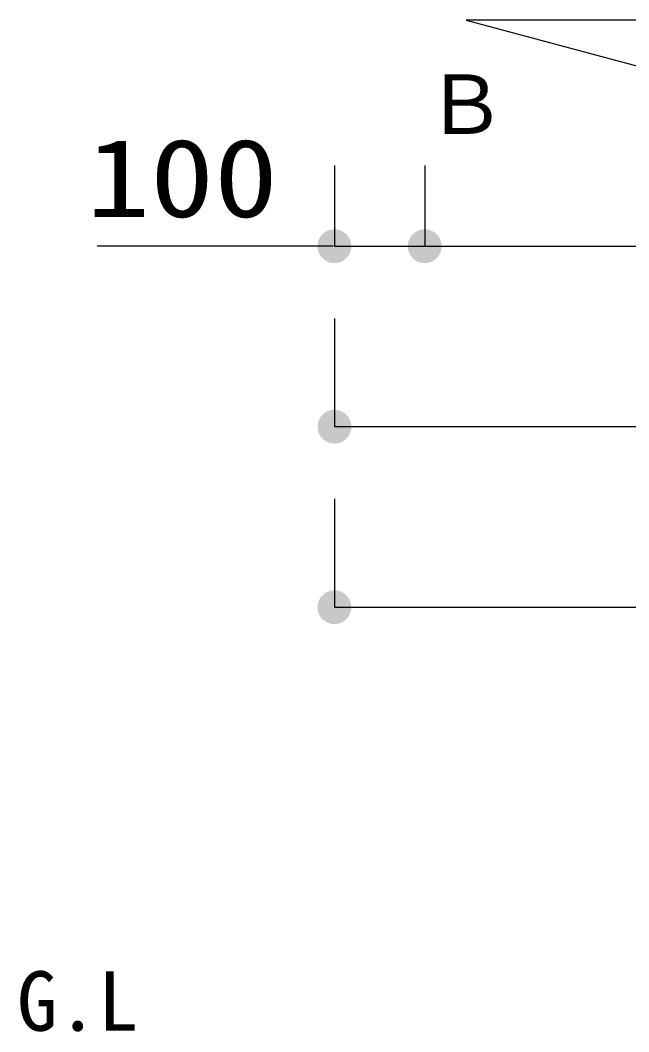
# Model space of a CAD drawing. Units: millimetres, scale not verified. Extents: x -22401 to 8910, y -6308 to 6308.
# Drawn here: x -6165 to -5491, y -1497 to -376 of the extents above; entities that cross this region are included whole.
import ezdxf
from ezdxf.enums import TextEntityAlignment as Align

# ---------------------------------------------------------------- set-up
doc = ezdxf.new("R2010")
doc.units = ezdxf.units.MM
doc.header["$LTSCALE"] = 30
doc.layers.add('0-2_空気管', color=3, linetype='Continuous', lineweight=25)
doc.layers.add('1-4_00クル-フ-6寸法', color=132, linetype='Continuous', lineweight=25)
doc.styles.add('ＭＳ ゴシック', font='')
doc.styles.get('ＭＳ ゴシック').set_extended_font_data('MS Gothic')

msp = doc.modelspace()

# ---------------------------------------------------------------- linework, layer by layer
at = {"layer": '0-2_空気管'}
msp.add_lwpolyline([(-5311.25, -376), (-5671.25, -376), (-5383.25, -453.17)], dxfattribs=at)
at = {"layer": '1-4_00クル-フ-6寸法', "color": 4}
for p, q in [((-5817.18, -536.8), (-5817.18, -626.41)), ((-5717.18, -536.8), (-5717.18, -626.41)), ((-5717.18, -536.8), (-5717.18, -626.41)), ((-5818.68, -626.41), (-6079.89, -626.41)), ((-5817.18, -626.41), (-5717.18, -626.41)), ((-5717.18, -626.41), (-3317.18, -626.41)), ((-5817.18, -706.41), (-5817.18, -826.41)), ((-4937.18, -826.41), (-5817.18, -826.41)), ((-5817.18, -906.41), (-5817.18, -1026.41)), ((-5817.18, -1026.41), (-3217.18, -1026.41))]:
    msp.add_line(p, q, dxfattribs=at)
at = {"layer": '1-4_00クル-フ-6寸法'}
for points in [[(-5817.18, -626.41), (-5833.61, -617.38), (-5832.34, -615.39)], [(-5817.18, -626.41), (-5832.34, -615.39), (-5830.84, -613.58)], [(-5817.18, -626.41), (-5830.84, -613.58), (-5829.13, -611.97)], [(-5817.18, -626.41), (-5829.13, -611.97), (-5827.22, -610.58)], [(-5817.18, -626.41), (-5827.22, -610.58), (-5825.16, -609.45)], [(-5817.18, -626.41), (-5825.16, -609.45), (-5822.97, -608.58)], [(-5817.18, -626.41), (-5822.97, -608.58), (-5820.69, -608)], [(-5817.18, -626.41), (-5820.69, -608), (-5818.35, -607.7)], [(-5817.18, -626.41), (-5818.35, -607.7), (-5816, -607.7)], [(-5817.18, -626.41), (-5816, -607.7), (-5813.66, -608)], [(-5817.18, -626.41), (-5813.66, -608), (-5811.38, -608.58)], [(-5817.18, -626.41), (-5811.38, -608.58), (-5809.19, -609.45)], [(-5817.18, -626.41), (-5809.19, -609.45), (-5807.13, -610.58)], [(-5817.18, -626.41), (-5807.13, -610.58), (-5805.22, -611.97)], [(-5817.18, -626.41), (-5805.22, -611.97), (-5803.51, -613.58)], [(-5817.18, -626.41), (-5803.51, -613.58), (-5802.01, -615.39)], [(-5817.18, -626.41), (-5802.01, -615.39), (-5800.74, -617.38)], [(-5717.18, -626.41), (-5733.61, -617.38), (-5732.34, -615.39)], [(-5717.18, -626.41), (-5733.61, -617.38), (-5732.34, -615.39)], [(-5717.18, -626.41), (-5732.34, -615.39), (-5730.84, -613.58)], [(-5717.18, -626.41), (-5732.34, -615.39), (-5730.84, -613.58)], [(-5717.18, -626.41), (-5730.84, -613.58), (-5729.13, -611.97)], [(-5717.18, -626.41), (-5730.84, -613.58), (-5729.13, -611.97)], [(-5717.18, -626.41), (-5729.13, -611.97), (-5727.22, -610.58)], [(-5717.18, -626.41), (-5729.13, -611.97), (-5727.22, -610.58)], [(-5717.18, -626.41), (-5727.22, -610.58), (-5725.16, -609.45)], [(-5717.18, -626.41), (-5727.22, -610.58), (-5725.16, -609.45)], [(-5717.18, -626.41), (-5725.16, -609.45), (-5722.97, -608.58)], [(-5717.18, -626.41), (-5725.16, -609.45), (-5722.97, -608.58)], [(-5717.18, -626.41), (-5722.97, -608.58), (-5720.69, -608)], [(-5717.18, -626.41), (-5722.97, -608.58), (-5720.69, -608)], [(-5717.18, -626.41), (-5720.69, -608), (-5718.35, -607.7)], [(-5717.18, -626.41), (-5720.69, -608), (-5718.35, -607.7)], [(-5717.18, -626.41), (-5718.35, -607.7), (-5716, -607.7)], [(-5717.18, -626.41), (-5718.35, -607.7), (-5716, -607.7)], [(-5717.18, -626.41), (-5716, -607.7), (-5713.66, -608)], [(-5717.18, -626.41), (-5716, -607.7), (-5713.66, -608)], [(-5717.18, -626.41), (-5713.66, -608), (-5711.38, -608.58)], [(-5717.18, -626.41), (-5713.66, -608), (-5711.38, -608.58)], [(-5717.18, -626.41), (-5711.38, -608.58), (-5709.19, -609.45)], [(-5717.18, -626.41), (-5711.38, -608.58), (-5709.19, -609.45)], [(-5717.18, -626.41), (-5709.19, -609.45), (-5707.13, -610.58)], [(-5717.18, -626.41), (-5709.19, -609.45), (-5707.13, -610.58)], [(-5717.18, -626.41), (-5707.13, -610.58), (-5705.22, -611.97)], [(-5717.18, -626.41), (-5707.13, -610.58), (-5705.22, -611.97)], [(-5717.18, -626.41), (-5705.22, -611.97), (-5703.51, -613.58)], [(-5717.18, -626.41), (-5705.22, -611.97), (-5703.51, -613.58)], [(-5717.18, -626.41), (-5703.51, -613.58), (-5702.01, -615.39)], [(-5717.18, -626.41), (-5703.51, -613.58), (-5702.01, -615.39)], [(-5717.18, -626.41), (-5702.01, -615.39), (-5700.74, -617.38)], [(-5717.18, -626.41), (-5702.01, -615.39), (-5700.74, -617.38)], [(-5817.18, -626.41), (-5835.93, -626.41), (-5835.78, -624.06)], [(-5817.18, -626.41), (-5835.78, -628.76), (-5835.93, -626.41)], [(-5817.18, -626.41), (-5835.78, -624.06), (-5835.34, -621.75)], [(-5817.18, -626.41), (-5835.34, -631.08), (-5835.78, -628.76)], [(-5817.18, -626.41), (-5835.34, -621.75), (-5834.61, -619.51)], [(-5817.18, -626.41), (-5834.61, -633.32), (-5835.34, -631.08)], [(-5817.18, -626.41), (-5834.61, -619.51), (-5833.61, -617.38)], [(-5817.18, -626.41), (-5833.61, -635.45), (-5834.61, -633.32)], [(-5817.18, -626.41), (-5832.34, -637.43), (-5833.61, -635.45)], [(-5817.18, -626.41), (-5830.84, -639.25), (-5832.34, -637.43)], [(-5817.18, -626.41), (-5829.13, -640.86), (-5830.84, -639.25)], [(-5817.18, -626.41), (-5827.22, -642.24), (-5829.13, -640.86)], [(-5817.18, -626.41), (-5825.16, -643.38), (-5827.22, -642.24)], [(-5817.18, -626.41), (-5822.97, -644.25), (-5825.16, -643.38)], [(-5817.18, -626.41), (-5820.69, -644.83), (-5822.97, -644.25)], [(-5817.18, -626.41), (-5818.35, -645.13), (-5820.69, -644.83)], [(-5817.18, -626.41), (-5816, -645.13), (-5818.35, -645.13)], [(-5817.18, -626.41), (-5800.74, -617.38), (-5799.74, -619.51)], [(-5817.18, -626.41), (-5799.74, -619.51), (-5799.01, -621.75)], [(-5817.18, -626.41), (-5799.01, -621.75), (-5798.57, -624.06)], [(-5817.18, -626.41), (-5798.57, -624.06), (-5798.43, -626.41)], [(-5817.18, -626.41), (-5813.66, -644.83), (-5816, -645.13)], [(-5817.18, -626.41), (-5811.38, -644.25), (-5813.66, -644.83)], [(-5817.18, -626.41), (-5809.19, -643.38), (-5811.38, -644.25)], [(-5817.18, -626.41), (-5807.13, -642.24), (-5809.19, -643.38)], [(-5817.18, -626.41), (-5805.22, -640.86), (-5807.13, -642.24)], [(-5817.18, -626.41), (-5803.51, -639.25), (-5805.22, -640.86)], [(-5817.18, -626.41), (-5802.01, -637.43), (-5803.51, -639.25)], [(-5817.18, -626.41), (-5800.74, -635.45), (-5802.01, -637.43)], [(-5817.18, -626.41), (-5799.74, -633.32), (-5800.74, -635.45)], [(-5817.18, -626.41), (-5799.01, -631.08), (-5799.74, -633.32)], [(-5817.18, -626.41), (-5798.57, -628.76), (-5799.01, -631.08)], [(-5817.18, -626.41), (-5798.43, -626.41), (-5798.57, -628.76)], [(-5717.18, -626.41), (-5735.93, -626.41), (-5735.78, -624.06)], [(-5717.18, -626.41), (-5735.93, -626.41), (-5735.78, -624.06)], [(-5717.18, -626.41), (-5735.78, -628.76), (-5735.93, -626.41)], [(-5717.18, -626.41), (-5735.78, -628.76), (-5735.93, -626.41)], [(-5717.18, -626.41), (-5735.78, -624.06), (-5735.34, -621.75)], [(-5717.18, -626.41), (-5735.78, -624.06), (-5735.34, -621.75)], [(-5717.18, -626.41), (-5735.34, -631.08), (-5735.78, -628.76)], [(-5717.18, -626.41), (-5735.34, -631.08), (-5735.78, -628.76)], [(-5717.18, -626.41), (-5735.34, -621.75), (-5734.61, -619.51)], [(-5717.18, -626.41), (-5735.34, -621.75), (-5734.61, -619.51)], [(-5717.18, -626.41), (-5734.61, -633.32), (-5735.34, -631.08)], [(-5717.18, -626.41), (-5734.61, -633.32), (-5735.34, -631.08)], [(-5717.18, -626.41), (-5734.61, -619.51), (-5733.61, -617.38)], [(-5717.18, -626.41), (-5734.61, -619.51), (-5733.61, -617.38)], [(-5717.18, -626.41), (-5733.61, -635.45), (-5734.61, -633.32)], [(-5717.18, -626.41), (-5733.61, -635.45), (-5734.61, -633.32)], [(-5717.18, -626.41), (-5732.34, -637.43), (-5733.61, -635.45)], [(-5717.18, -626.41), (-5732.34, -637.43), (-5733.61, -635.45)], [(-5717.18, -626.41), (-5730.84, -639.25), (-5732.34, -637.43)], [(-5717.18, -626.41), (-5730.84, -639.25), (-5732.34, -637.43)], [(-5717.18, -626.41), (-5729.13, -640.86), (-5730.84, -639.25)], [(-5717.18, -626.41), (-5729.13, -640.86), (-5730.84, -639.25)], [(-5717.18, -626.41), (-5727.22, -642.24), (-5729.13, -640.86)], [(-5717.18, -626.41), (-5727.22, -642.24), (-5729.13, -640.86)], [(-5717.18, -626.41), (-5725.16, -643.38), (-5727.22, -642.24)], [(-5717.18, -626.41), (-5725.16, -643.38), (-5727.22, -642.24)], [(-5717.18, -626.41), (-5722.97, -644.25), (-5725.16, -643.38)], [(-5717.18, -626.41), (-5722.97, -644.25), (-5725.16, -643.38)], [(-5717.18, -626.41), (-5720.69, -644.83), (-5722.97, -644.25)], [(-5717.18, -626.41), (-5720.69, -644.83), (-5722.97, -644.25)], [(-5717.18, -626.41), (-5718.35, -645.13), (-5720.69, -644.83)], [(-5717.18, -626.41), (-5718.35, -645.13), (-5720.69, -644.83)], [(-5717.18, -626.41), (-5716, -645.13), (-5718.35, -645.13)], [(-5717.18, -626.41), (-5716, -645.13), (-5718.35, -645.13)], [(-5717.18, -626.41), (-5700.74, -617.38), (-5699.74, -619.51)], [(-5717.18, -626.41), (-5700.74, -617.38), (-5699.74, -619.51)], [(-5717.18, -626.41), (-5699.74, -619.51), (-5699.01, -621.75)], [(-5717.18, -626.41), (-5699.74, -619.51), (-5699.01, -621.75)], [(-5717.18, -626.41), (-5699.01, -621.75), (-5698.57, -624.06)], [(-5717.18, -626.41), (-5699.01, -621.75), (-5698.57, -624.06)], [(-5717.18, -626.41), (-5698.57, -624.06), (-5698.43, -626.41)], [(-5717.18, -626.41), (-5698.57, -624.06), (-5698.43, -626.41)], [(-5717.18, -626.41), (-5713.66, -644.83), (-5716, -645.13)], [(-5717.18, -626.41), (-5711.38, -644.25), (-5713.66, -644.83)], [(-5717.18, -626.41), (-5709.19, -643.38), (-5711.38, -644.25)], [(-5717.18, -626.41), (-5707.13, -642.24), (-5709.19, -643.38)], [(-5717.18, -626.41), (-5705.22, -640.86), (-5707.13, -642.24)], [(-5717.18, -626.41), (-5703.51, -639.25), (-5705.22, -640.86)], [(-5717.18, -626.41), (-5702.01, -637.43), (-5703.51, -639.25)], [(-5717.18, -626.41), (-5700.74, -635.45), (-5702.01, -637.43)], [(-5717.18, -626.41), (-5699.74, -633.32), (-5700.74, -635.45)], [(-5717.18, -626.41), (-5699.01, -631.08), (-5699.74, -633.32)], [(-5717.18, -626.41), (-5698.57, -628.76), (-5699.01, -631.08)], [(-5717.18, -626.41), (-5698.43, -626.41), (-5698.57, -628.76)], [(-5717.18, -626.41), (-5713.66, -644.83), (-5716, -645.13)], [(-5717.18, -626.41), (-5711.38, -644.25), (-5713.66, -644.83)], [(-5717.18, -626.41), (-5709.19, -643.38), (-5711.38, -644.25)], [(-5717.18, -626.41), (-5707.13, -642.24), (-5709.19, -643.38)], [(-5717.18, -626.41), (-5705.22, -640.86), (-5707.13, -642.24)], [(-5717.18, -626.41), (-5703.51, -639.25), (-5705.22, -640.86)], [(-5717.18, -626.41), (-5702.01, -637.43), (-5703.51, -639.25)], [(-5717.18, -626.41), (-5700.74, -635.45), (-5702.01, -637.43)], [(-5717.18, -626.41), (-5699.74, -633.32), (-5700.74, -635.45)], [(-5717.18, -626.41), (-5699.01, -631.08), (-5699.74, -633.32)], [(-5717.18, -626.41), (-5698.57, -628.76), (-5699.01, -631.08)], [(-5717.18, -626.41), (-5698.43, -626.41), (-5698.57, -628.76)], [(-5817.18, -826.41), (-5834.61, -819.51), (-5833.61, -817.38)], [(-5817.18, -826.41), (-5833.61, -817.38), (-5832.34, -815.39)], [(-5817.18, -826.41), (-5832.34, -815.39), (-5830.84, -813.58)], [(-5817.18, -826.41), (-5830.84, -813.58), (-5829.13, -811.97)], [(-5817.18, -826.41), (-5829.13, -811.97), (-5827.22, -810.58)], [(-5817.18, -826.41), (-5827.22, -810.58), (-5825.16, -809.45)], [(-5817.18, -826.41), (-5825.16, -809.45), (-5822.97, -808.58)], [(-5817.18, -826.41), (-5822.97, -808.58), (-5820.69, -808)], [(-5817.18, -826.41), (-5820.69, -808), (-5818.35, -807.7)], [(-5817.18, -826.41), (-5818.35, -807.7), (-5816, -807.7)], [(-5817.18, -826.41), (-5816, -807.7), (-5813.66, -808)], [(-5817.18, -826.41), (-5813.66, -808), (-5811.38, -808.58)], [(-5817.18, -826.41), (-5811.38, -808.58), (-5809.19, -809.45)], [(-5817.18, -826.41), (-5809.19, -809.45), (-5807.13, -810.58)], [(-5817.18, -826.41), (-5807.13, -810.58), (-5805.22, -811.97)], [(-5817.18, -826.41), (-5805.22, -811.97), (-5803.51, -813.58)], [(-5817.18, -826.41), (-5803.51, -813.58), (-5802.01, -815.39)], [(-5817.18, -826.41), (-5802.01, -815.39), (-5800.74, -817.38)], [(-5817.18, -826.41), (-5800.74, -817.38), (-5799.74, -819.51)], [(-5817.18, -826.41), (-5835.93, -826.41), (-5835.78, -824.06)], [(-5817.18, -826.41), (-5835.78, -828.76), (-5835.93, -826.41)], [(-5817.18, -826.41), (-5835.78, -824.06), (-5835.34, -821.75)], [(-5817.18, -826.41), (-5835.34, -831.08), (-5835.78, -828.76)], [(-5817.18, -826.41), (-5835.34, -821.75), (-5834.61, -819.51)], [(-5817.18, -826.41), (-5834.61, -833.32), (-5835.34, -831.08)], [(-5817.18, -826.41), (-5833.61, -835.45), (-5834.61, -833.32)], [(-5817.18, -826.41), (-5832.34, -837.43), (-5833.61, -835.45)], [(-5817.18, -826.41), (-5830.84, -839.25), (-5832.34, -837.43)], [(-5817.18, -826.41), (-5829.13, -840.86), (-5830.84, -839.25)], [(-5817.18, -826.41), (-5827.22, -842.24), (-5829.13, -840.86)], [(-5817.18, -826.41), (-5825.16, -843.38), (-5827.22, -842.24)], [(-5817.18, -826.41), (-5822.97, -844.25), (-5825.16, -843.38)], [(-5817.18, -826.41), (-5820.69, -844.83), (-5822.97, -844.25)], [(-5817.18, -826.41), (-5818.35, -845.13), (-5820.69, -844.83)], [(-5817.18, -826.41), (-5816, -845.13), (-5818.35, -845.13)], [(-5817.18, -826.41), (-5799.74, -819.51), (-5799.01, -821.75)], [(-5817.18, -826.41), (-5799.01, -821.75), (-5798.57, -824.06)], [(-5817.18, -826.41), (-5798.57, -824.06), (-5798.43, -826.41)], [(-5817.18, -826.41), (-5813.66, -844.83), (-5816, -845.13)], [(-5817.18, -826.41), (-5811.38, -844.25), (-5813.66, -844.83)], [(-5817.18, -826.41), (-5809.19, -843.38), (-5811.38, -844.25)], [(-5817.18, -826.41), (-5807.13, -842.24), (-5809.19, -843.38)], [(-5817.18, -826.41), (-5805.22, -840.86), (-5807.13, -842.24)], [(-5817.18, -826.41), (-5803.51, -839.25), (-5805.22, -840.86)], [(-5817.18, -826.41), (-5802.01, -837.43), (-5803.51, -839.25)], [(-5817.18, -826.41), (-5800.74, -835.45), (-5802.01, -837.43)], [(-5817.18, -826.41), (-5799.74, -833.32), (-5800.74, -835.45)], [(-5817.18, -826.41), (-5799.01, -831.08), (-5799.74, -833.32)], [(-5817.18, -826.41), (-5798.57, -828.76), (-5799.01, -831.08)], [(-5817.18, -826.41), (-5798.43, -826.41), (-5798.57, -828.76)], [(-5817.18, -1026.41), (-5825.16, -1009.45), (-5822.97, -1008.58)], [(-5817.18, -1026.41), (-5822.97, -1008.58), (-5820.69, -1008)], [(-5817.18, -1026.41), (-5820.69, -1008), (-5818.35, -1007.7)], [(-5817.18, -1026.41), (-5818.35, -1007.7), (-5816, -1007.7)], [(-5817.18, -1026.41), (-5816, -1007.7), (-5813.66, -1008)], [(-5817.18, -1026.41), (-5813.66, -1008), (-5811.38, -1008.58)], [(-5817.18, -1026.41), (-5811.38, -1008.58), (-5809.19, -1009.45)], [(-5817.18, -1026.41), (-5835.34, -1021.75), (-5834.61, -1019.51)], [(-5817.18, -1026.41), (-5834.61, -1019.51), (-5833.61, -1017.38)], [(-5817.18, -1026.41), (-5833.61, -1017.38), (-5832.34, -1015.39)], [(-5817.18, -1026.41), (-5832.34, -1015.39), (-5830.84, -1013.58)], [(-5817.18, -1026.41), (-5830.84, -1013.58), (-5829.13, -1011.97)], [(-5817.18, -1026.41), (-5829.13, -1011.97), (-5827.22, -1010.58)], [(-5817.18, -1026.41), (-5827.22, -1010.58), (-5825.16, -1009.45)], [(-5817.18, -1026.41), (-5809.19, -1009.45), (-5807.13, -1010.58)], [(-5817.18, -1026.41), (-5807.13, -1010.58), (-5805.22, -1011.97)], [(-5817.18, -1026.41), (-5805.22, -1011.97), (-5803.51, -1013.58)], [(-5817.18, -1026.41), (-5803.51, -1013.58), (-5802.01, -1015.39)], [(-5817.18, -1026.41), (-5802.01, -1015.39), (-5800.74, -1017.38)], [(-5817.18, -1026.41), (-5800.74, -1017.38), (-5799.74, -1019.51)], [(-5817.18, -1026.41), (-5799.74, -1019.51), (-5799.01, -1021.75)], [(-5817.18, -1026.41), (-5835.93, -1026.41), (-5835.78, -1024.06)], [(-5817.18, -1026.41), (-5835.78, -1028.76), (-5835.93, -1026.41)], [(-5817.18, -1026.41), (-5835.78, -1024.06), (-5835.34, -1021.75)], [(-5817.18, -1026.41), (-5835.34, -1031.08), (-5835.78, -1028.76)], [(-5817.18, -1026.41), (-5834.61, -1033.32), (-5835.34, -1031.08)], [(-5817.18, -1026.41), (-5833.61, -1035.45), (-5834.61, -1033.32)], [(-5817.18, -1026.41), (-5832.34, -1037.43), (-5833.61, -1035.45)], [(-5817.18, -1026.41), (-5830.84, -1039.25), (-5832.34, -1037.43)], [(-5817.18, -1026.41), (-5829.13, -1040.86), (-5830.84, -1039.25)], [(-5817.18, -1026.41), (-5827.22, -1042.24), (-5829.13, -1040.86)], [(-5817.18, -1026.41), (-5825.16, -1043.38), (-5827.22, -1042.24)], [(-5817.18, -1026.41), (-5822.97, -1044.25), (-5825.16, -1043.38)], [(-5817.18, -1026.41), (-5820.69, -1044.83), (-5822.97, -1044.25)], [(-5817.18, -1026.41), (-5818.35, -1045.13), (-5820.69, -1044.83)], [(-5817.18, -1026.41), (-5816, -1045.13), (-5818.35, -1045.13)], [(-5817.18, -1026.41), (-5799.01, -1021.75), (-5798.57, -1024.06)], [(-5817.18, -1026.41), (-5798.57, -1024.06), (-5798.43, -1026.41)], [(-5817.18, -1026.41), (-5813.66, -1044.83), (-5816, -1045.13)], [(-5817.18, -1026.41), (-5811.38, -1044.25), (-5813.66, -1044.83)], [(-5817.18, -1026.41), (-5809.19, -1043.38), (-5811.38, -1044.25)], [(-5817.18, -1026.41), (-5807.13, -1042.24), (-5809.19, -1043.38)], [(-5817.18, -1026.41), (-5805.22, -1040.86), (-5807.13, -1042.24)], [(-5817.18, -1026.41), (-5803.51, -1039.25), (-5805.22, -1040.86)], [(-5817.18, -1026.41), (-5802.01, -1037.43), (-5803.51, -1039.25)], [(-5817.18, -1026.41), (-5800.74, -1035.45), (-5802.01, -1037.43)], [(-5817.18, -1026.41), (-5799.74, -1033.32), (-5800.74, -1035.45)], [(-5817.18, -1026.41), (-5799.01, -1031.08), (-5799.74, -1033.32)], [(-5817.18, -1026.41), (-5798.57, -1028.76), (-5799.01, -1031.08)], [(-5817.18, -1026.41), (-5798.43, -1026.41), (-5798.57, -1028.76)]]:
    msp.add_solid(points, dxfattribs=at)

# ---------------------------------------------------------------- texts
at = {"layer": '0-2_空気管', "color": 4, "style": 'ＭＳ ゴシック'}
for s, p in [('Ｂ', (-5716.51, -521.85)), ('G.L', (-6168.71, -1515.59))]:
    msp.add_text(s, height=65.98, dxfattribs=at).set_placement(p, align=Align.BOTTOM_LEFT)
at = {"layer": '1-4_00クル-フ-6寸法', "color": 3, "style": 'ＭＳ ゴシック', "width": 1.2}
msp.add_text('100', height=86.66, dxfattribs=at).set_placement((-6091.95, -620.06), align=Align.BOTTOM_LEFT)

doc.saveas('drawing.dxf')
